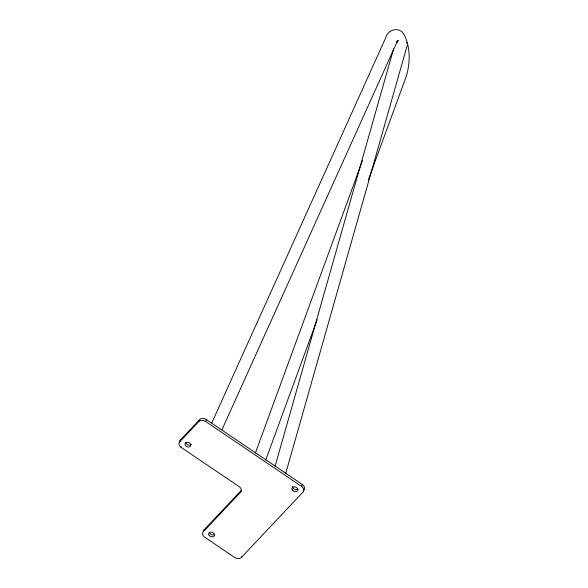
<?xml version="1.0" encoding="UTF-8"?>
<svg xmlns="http://www.w3.org/2000/svg" width="588" height="588" viewBox="0 0 588 588"><rect width="100%" height="100%" fill="white"/><g stroke="black" fill="none" stroke-linecap="round" stroke-linejoin="round"><path stroke-width="0.88" d="M275.074 466.269L393.6 48.811M285.717 473.421L407.19 45.541M255.368 453.054L362.575 160.377M265.747 460.022L317.175 319.6M368.279 180.068L406.448 75.852C410.218 62.593 410.608 47.275 404.147 34.773C399.98 26.262 387.683 29.135 385.706 37.801L211.827 422.831M179.979 441.191L180.494 439.92L199.619 419.619A5.079 3.756 22.1 0 1 206.41 419.597L302.342 484.49A5.079 3.756 22.1 0 1 303.827 490.105M302.085 485.122L301.57 486.386A5.079 3.756 22.1 0 1 303.055 492.002L241.425 557.424A5.079 3.756 22.1 0 1 234.634 557.446L204.859 537.307A5.079 3.756 22.1 0 1 203.382 531.692L240.573 492.215A5.079 3.756 22.1 0 0 239.088 486.599L181.2 447.439L181.457 446.806M181.2 447.439A5.079 3.756 22.1 0 1 179.722 441.823L198.847 421.522L199.361 420.251M205.896 420.861L206.41 419.597M203.639 531.06L204.154 529.795L241.345 490.311M240.573 492.215L241.087 490.951M241.425 557.424L241.683 556.792M303.312 491.37L303.57 490.737M221.926 429.799L397.282 41.41L398.311 40.329L397.084 41.204M396.474 41.645L397.517 41.138M301.57 486.386L205.638 421.493A5.079 3.756 22.1 0 0 198.847 421.522M406.639 42.586A6.093 4.653 15.8 0 1 407.139 43.762M203.374 531.795A5.079 3.756 22.1 0 1 204.154 529.795M179.715 441.919A5.079 3.756 22.1 0 1 180.494 439.92M191.181 444.381A3.05 2.256 22.1 0 1 188.175 444.91A3.05 2.256 22.1 0 1 185.823 442.713M298.094 488.995A3.05 2.256 22.1 0 1 294.514 489.297A3.05 2.256 22.1 0 1 292.721 486.386M214.84 534.257A3.05 2.256 22.1 0 1 211.842 534.779A3.05 2.256 22.1 0 1 209.482 532.588M190.813 444.594L190.409 446.285A3.05 2.256 22.1 0 1 185.749 445.807A3.05 2.256 22.1 0 1 186.58 442.308A3.05 2.256 22.1 0 1 190.813 444.594M397.282 41.41L396.4 43.093L397.312 41.439M292.221 489.848A3.05 2.256 22.1 0 0 297.322 490.899A3.05 2.256 22.1 0 0 294.985 486.915A3.05 2.256 22.1 0 0 292.221 489.848M208.968 535.102A3.05 2.256 22.1 0 0 214.069 536.153A3.05 2.256 22.1 0 0 211.731 532.169A3.05 2.256 22.1 0 0 208.968 535.102"/></g></svg>
